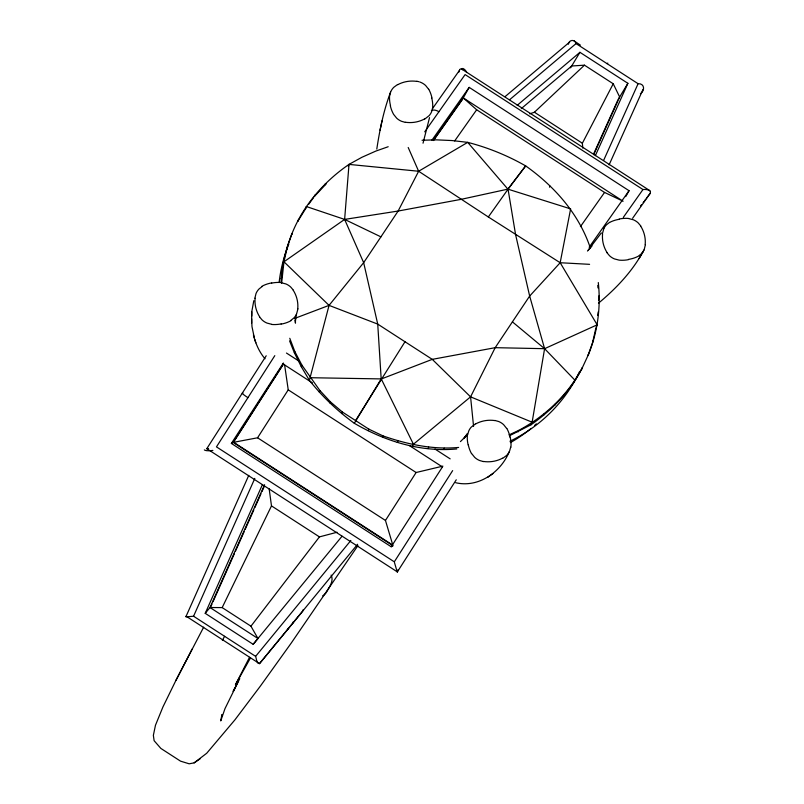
<?xml version="1.0" encoding="UTF-8"?>
<svg xmlns="http://www.w3.org/2000/svg" width="804" height="804" viewBox="0 0 804 804"><rect width="100%" height="100%" fill="white"/><g stroke="black" fill="none" stroke-linecap="round" stroke-linejoin="round"><path stroke-width="1.21" d="M254.386 338.112L251.984 326.625L251.662 318.796M251.742 316.083L251.773 311.721L253.813 300.686M251.622 323.178L251.773 311.721M281.078 282.485C281.41 266.084 285.701 250.054 291.5 234.798L291.993 233.662L286.505 249.18M598.287 282.536C600.96 306.847 597.724 331.68 588.528 354.363L588.025 355.499L593.513 339.991M281.631 283.139L283.963 261.782L287.169 247.672M598.578 300.143L599.181 295.48M388.191 146.73L375.81 151.092L361.951 157.262L349.006 164.398L344.625 219.412L363.659 262.657L377.729 324.102L381.176 378.915L354.343 423.296C385.267 441.346 420.733 452.33 456.793 448.944M185.955 616.608L248.758 475.365M254.888 298.183L255.994 293.611A15.427 14.743 23.7 0 1 259.129 288.887L262.114 286.556M297.962 308.826L296.475 314.274A15.376 14.693 23.5 0 1 293.721 318.123L290.736 320.464M602.337 234.014L603.824 228.577M645.401 244.657L644.295 249.24A15.427 14.743 23.5 0 1 641.16 253.953L638.185 256.295A31.657 29.949 19.5 0 1 628.487 259.39M597.714 315.48L598.206 311.902M296.415 314.223L295.4 320.897L295.43 317.62L295.45 323.138L295.168 320.766M376.795 149.072C379.749 129.715 383.639 110.359 390.633 92.008M509.545 435.698L531.002 424.783L532.127 422.2L544.599 348.685L529.655 296.063L515.585 234.617L508.048 189.191L525.665 165.895C554.659 186.427 579.151 214.176 590.458 248.315M389.628 95.626L390.302 92.892M467.657 434.833L468.662 431.205A15.376 14.703 23.7 0 1 471.164 427.195L475.646 423.688M510.661 447.215L509.666 450.833A15.427 14.743 23.5 0 1 506.51 455.536L502.671 458.36M423.035 143.192L429.527 117.625M412.291 446.833L413.427 444.24L470.571 396.854L495.184 347.68L512.409 321.861L529.655 296.063L560.167 262.727L570.629 208.879L508.048 189.191L488.329 216.979L418.643 171.252L349.006 164.398C323.65 181.804 302.746 205.975 291.5 234.798M382.051 120.791L380.051 130.208M592.849 341.489L595.774 328.575M354.343 423.296C337.529 411.035 322.293 396.643 309.389 380.312L329.057 305.379L363.659 262.657L380.915 236.858L398.131 211.04L418.643 171.252L467.717 142.358C487.978 147.584 507.495 155.514 525.665 165.895L507.937 189.121L461.044 199.362L398.131 211.04L344.625 219.412L283.963 261.782L282.837 264.375M266.214 355.77L206.789 448.672L397.357 571.905L398.07 569.694M458.662 72.41L459.556 70.229L432.431 108.691M607.814 63.094L607.07 63.657M298.405 219.864L297.751 221.371L306.575 207.161M305.54 208.226L306.294 206.507L344.625 219.412L380.915 236.858M314.997 195.03L314.344 196.528L326.474 183.573M281.159 278.757L281.812 277.259M324.605 185.221L325.107 184.086M348.253 166.126L349.006 164.398M309.389 380.312L301.289 366.704L294.375 352.785L294.867 351.639L289.772 338.283M301.289 366.704L301.952 365.207L294.867 351.639M319.218 391.99L319.871 390.493L301.952 365.207M330.042 403.116L330.534 401.97L319.871 390.493M341.76 413.568L342.424 412.06L330.534 401.97M368.232 430.673L368.895 429.175L342.424 412.06M382.583 437.074L383.076 435.939C407.186 444.321 432.984 449.848 458.622 447.436M397.317 442.471L397.97 440.974M428.019 448.622L428.673 447.114M549.484 187.181L549.976 186.046M443.697 449.305L444.19 448.17M518.067 431.899L518.721 430.401C545.413 416.15 568.056 394.643 582.267 367.8C570.79 391.056 552.046 409.97 531.002 424.783M543.544 415.326L544.197 413.819M554.921 405.075L555.413 403.94M565.021 394.131L565.684 392.633M596.045 327.409L597.171 324.816L560.167 262.727L488.329 216.979M573.714 382.684L574.85 380.101L544.599 348.685L512.409 321.861M186.046 616.879L193.563 616.236L254.808 478.42M264.596 484.701L210.005 607.522L222.175 607.593L250.948 626.195L257.963 638.517L253.17 644.326L205.221 613.331L262.355 484.772M211.985 604.065L210.97 606.357L205.221 613.331M213.01 601.764L234.436 553.554M235.451 551.263L244.125 531.745M245.15 529.454L253.823 509.937M254.838 507.646L260.958 493.867M261.983 491.576L264.024 486.983M593.593 154.026L617.502 100.862M593.714 154.68L619.653 96.993L613.231 83.777L584.458 65.174L571.694 65.998L521.304 108.59M595.332 155.705L627.884 83.314L579.925 52.32L517.173 105.354M603.653 160.328L638.095 83.716C644.587 83.304 645.22 90.42 640.396 93.797M609.12 164.81L642.979 89.505M581.614 369.297L588.528 354.363M222.175 607.593L271.491 505.897L269.149 488.802M203.673 627.17L175.915 680.415L162.951 706.917L155.473 725.238L153.363 735.348L154.127 740.705L160.86 748.423L180.548 761.157L189.171 763.8L194.146 762.865L206.718 753.247L234.959 719.801L260.305 686.194L291.319 642.949L357.921 545.625M239.773 678.626L224.999 708.615L220.738 720.907L221.884 714.645L222.015 716.304M175.915 680.415L192.146 649.069M249.521 657.32L235.431 684.777L250.456 657.963M235.18 687.44L233.13 691.4L237.813 682.375M582.799 148.147L582.367 143.243L613.231 83.777M288.887 627.502L287.41 629.733M509.274 451.687C500.771 472.33 478.38 488.078 455.677 482.722M598.528 303.148C615.964 288.606 632.055 271.812 642.969 251.752M627.19 193.995L629.04 190.699L469.184 87.375L462.069 100.008L433.477 140.539M625.703 196.628L626.818 194.648M639.17 258.506L643.914 250.094M568.338 44.24C569.021 39.547 574.96 39.024 576.036 43.597L638.095 83.716M570.599 67.817L579.925 52.32M618.005 99.736L627.884 83.314M224.597 636.296L222.376 640.376L222.829 639.934M355.479 420.703L404.995 341.75L377.729 324.102L329.057 305.379L283.963 261.782M274.807 355.649L216.457 446.873L394.302 561.825L452.652 470.611M392.784 545.866L391.216 546.77L231.371 443.436L283.37 363.026M393.005 545.735L233.16 442.401L283.621 363.508M283.34 364.292L233.512 442.2L231.371 443.436M233.16 442.401L257.571 437.788L288.234 389.85L284.626 364.996M392.664 544.579L385.458 520.449L416.12 472.511L442.893 466.129M391.216 546.77L442.552 466.742M397.377 571.865L456.26 479.797M650.295 193.211C651.954 189.774 645.642 189.141 642.959 189.533L465.114 74.581L424.723 131.846M601.332 232.909L587.503 251.059M467.345 433.517L463.807 438.622L466.28 435.768L460.431 441.617M431.949 140.157L469.184 87.375M433.678 139.826L463.255 97.897L623.11 201.231L604.548 192.437L476.661 109.776L463.255 97.897M454.672 140.941L476.661 109.776M580.428 226.627L604.548 192.437M589.141 247.26L629.04 190.699M623.311 217.392L642.959 189.533M632.587 218.306L650.134 193.422L646.657 197.995M308.696 204.266L313.63 197.503M640.557 205.995L641.431 204.849M643.17 202.568L644.044 201.422M644.919 200.276L645.783 199.141M250.948 626.195L319.439 536.891L337.027 532.258M253.17 644.326L342.032 536.238M303.058 609.834L302.676 611.211L259.501 663.642C256.627 663.933 256.446 658.466 255.622 656.355L350.845 540.499M357.609 544.278L259.501 663.642L186.146 616.226M588.377 250.094L592.005 245.984M529.736 113.836L534.419 112.238L584.458 65.174M505.073 96.641L569.624 42.089M509.736 99.626L576.036 43.597M323.751 595.221L325.459 593.593A92.108 41.989 34.3 0 0 326.354 592.397C329.107 587.292 334.132 581.091 331.137 575.091M487.576 477.425L489.726 475.898M490.842 475.084L493.003 473.556M194.146 762.865L200.186 758.765M609.563 222.376L606.578 224.718A15.376 14.703 23.7 0 0 603.824 228.577M397.618 84.49L393.789 87.304A15.427 14.743 23.7 0 0 390.633 92.008M424.643 119.163L429.135 115.655A15.376 14.693 23.5 0 0 431.637 111.635L432.632 108.017A31.657 30.019 29.9 0 0 431.738 98.018M323.419 595.432L322.665 595.814M509.022 434.924L518.721 430.401M597.171 324.816L544.599 348.685L495.184 347.68L432.271 359.358L381.287 378.986L413.427 444.24M294.616 318.444L329.057 305.379M208.548 448.481L206.769 448.753M242.939 393.086L242.336 393.106A7.618 0.734 32.6 0 0 247.923 397.668M422.04 140.258L436.331 139.856L451.999 140.549L467.717 142.358L507.957 189.211M310.515 377.719L381.176 378.915M560.167 262.727L589.583 264.335M628.567 218.527L633.311 219.763A15.427 14.743 23.6 0 1 638.275 222.989L640.778 225.974M281.119 282.696L285.872 283.933A15.427 14.743 23.6 0 1 290.827 287.159L293.329 290.143M271.732 324.324L266.988 323.077A15.427 14.743 23.6 0 1 262.024 319.861L259.521 316.876M416.894 81.254L418.814 81.686M405.377 122.399L401.598 121.314A15.427 14.743 23.6 0 1 396.623 118.118L393.578 114.329A32.13 30.703 23.6 0 1 390.322 105.676M494.922 420.452L498.701 421.527A15.427 14.743 23.6 0 1 503.676 424.723L506.711 428.522M483.405 461.596L479.626 460.511A15.427 14.743 23.6 0 1 474.651 457.315L471.606 453.526M419.748 81.988L420.673 82.33A15.427 14.743 23.6 0 1 425.648 85.525L428.683 89.324M404.995 341.75L432.271 359.358L470.571 396.854L532.127 422.2M368.895 429.175L383.076 435.939M461.898 69.164L462.561 69.717M534.419 112.238L582.367 143.243M649.873 190.679L461.767 69.094M286.465 353.046L298.596 360.885M435.004 449.064L450.16 458.863M282.475 363.539L312.444 382.915M409.357 445.557L442.321 466.863M288.234 389.85L416.12 472.511M257.571 437.788L385.458 520.449M234.517 442.843L392.362 544.881M271.491 505.897L319.439 536.891M210.005 607.522L257.963 638.517M193.563 616.236L255.622 656.355M574.086 40.883L580.377 45.124M397.196 571.885L394.452 562.488M265.018 358.765C259.159 351.961 255.592 343.489 253.411 334.856M606.96 252.697L609.472 255.682A15.427 14.743 23.6 0 0 614.427 258.908L619.17 260.144A32.13 30.703 23.6 0 0 628.527 259.642M408.201 147.504L418.643 171.252M289.561 340.846L294.375 352.785M254.838 339.559L255.813 342.816M470.571 396.854L473.566 426.331M597.774 285.42L597.975 287.912M579.664 371.358A158.8 151.775 23.6 0 1 509.937 441.245M279.189 281.913A158.8 151.775 23.6 0 1 288.797 244.145M536.358 423.859A152.388 145.645 23.6 0 1 534.64 425.396M531.122 428.391A152.388 145.645 23.6 0 1 510.389 442.622M293.189 621.874A8.09 3.166 31.7 0 1 292.847 622.999M212.889 450.431A13.98 3.588 -14.2 0 1 204.327 449.918M459.576 69.878A6.603 2.703 85.8 0 1 461.888 69.295M462.782 68.43A13.98 8.01 -85.1 0 1 466.621 72.169M431.396 110.59A7.618 4.814 35.2 0 1 438.914 111.726M397.739 84.681A30.813 29.436 23.4 0 1 416.874 81.405M428.763 89.284A32.12 30.703 23.6 0 1 431.959 97.967M424.532 118.972A30.813 29.446 23.6 0 1 405.397 122.248M390.523 105.636A31.657 30.029 29.5 0 1 389.588 95.626M259.642 316.806A30.813 29.467 23.3 0 1 255.109 298.214M281.109 323.891A32.12 30.703 23.6 0 1 271.722 324.464M290.907 320.756A31.657 30.552 29 0 1 281.149 324.102M293.219 290.214A30.813 29.446 23.6 0 1 297.741 308.806M271.742 283.108A32.13 30.703 23.6 0 1 281.129 282.536M261.943 286.264A31.657 30.532 28.6 0 1 271.702 282.918M640.647 226.045A30.813 29.446 23.9 0 1 645.18 244.627M619.211 219.01A32.12 30.703 23.6 0 1 628.567 218.447M609.593 222.437A31.657 29.919 19.2 0 1 619.261 219.301M607.09 252.627A30.813 29.446 23.6 0 1 602.558 234.044M502.56 458.169A30.813 29.467 23.8 0 1 483.415 461.456M471.486 453.587A32.12 30.703 23.6 0 1 468.3 444.883M468.149 444.913A31.657 30.451 16.3 0 1 467.415 434.803M475.757 423.869A30.813 29.446 23.6 0 1 494.902 420.582M506.852 428.452A32.13 30.703 23.6 0 1 510.037 437.155M510.168 437.135A31.657 30.441 16.8 0 1 510.902 447.245"/></g></svg>
